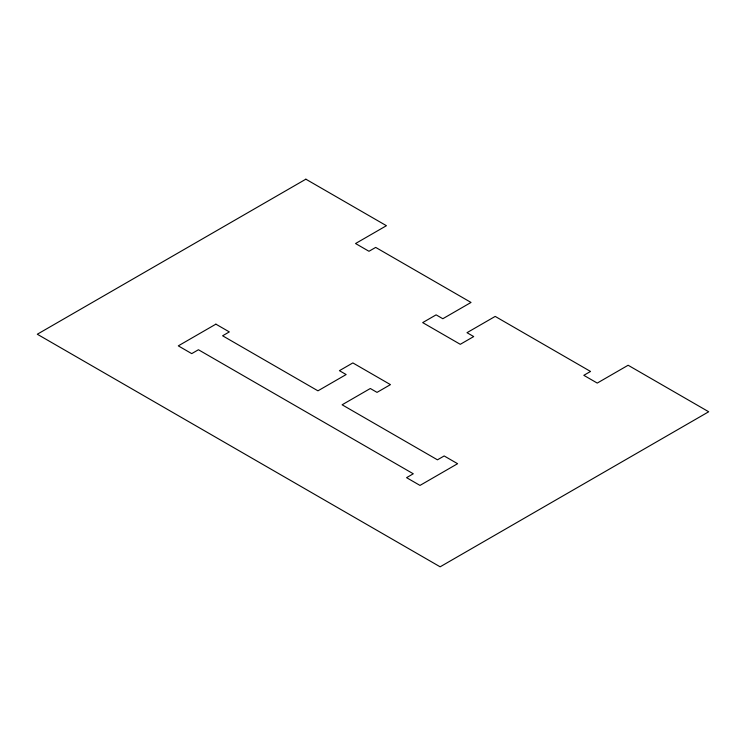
<?xml version="1.0" encoding="UTF-8"?>
<svg xmlns="http://www.w3.org/2000/svg" width="746" height="746" viewBox="0 0 746 746"><rect width="100%" height="100%" fill="white"/><g stroke="black" fill="none" stroke-linecap="round" stroke-linejoin="round"><path stroke-width="1.12" d="M305.86 179.189L37.3 334.236L440.14 566.811L708.7 411.764L628.132 365.251L597.248 383.08L583.82 375.322L590.534 371.452L495.195 316.407L466.996 332.688L473.71 336.567L460.282 344.316L422.684 322.608L436.112 314.859L442.826 318.728L471.024 302.447L375.686 247.411L368.972 251.281L355.544 243.532L386.428 225.702L305.86 179.189M215.892 324.156L178.294 345.864L191.722 353.623L198.436 349.743L413.284 473.785L406.57 477.664L419.998 485.413L457.596 463.704L444.168 455.955L437.454 459.825L342.116 404.789L370.314 388.507L377.028 392.377L390.456 384.628L352.858 362.92L339.43 370.678L346.144 374.548L317.945 390.829L222.606 335.784L229.32 331.914L215.892 324.156"/></g></svg>
